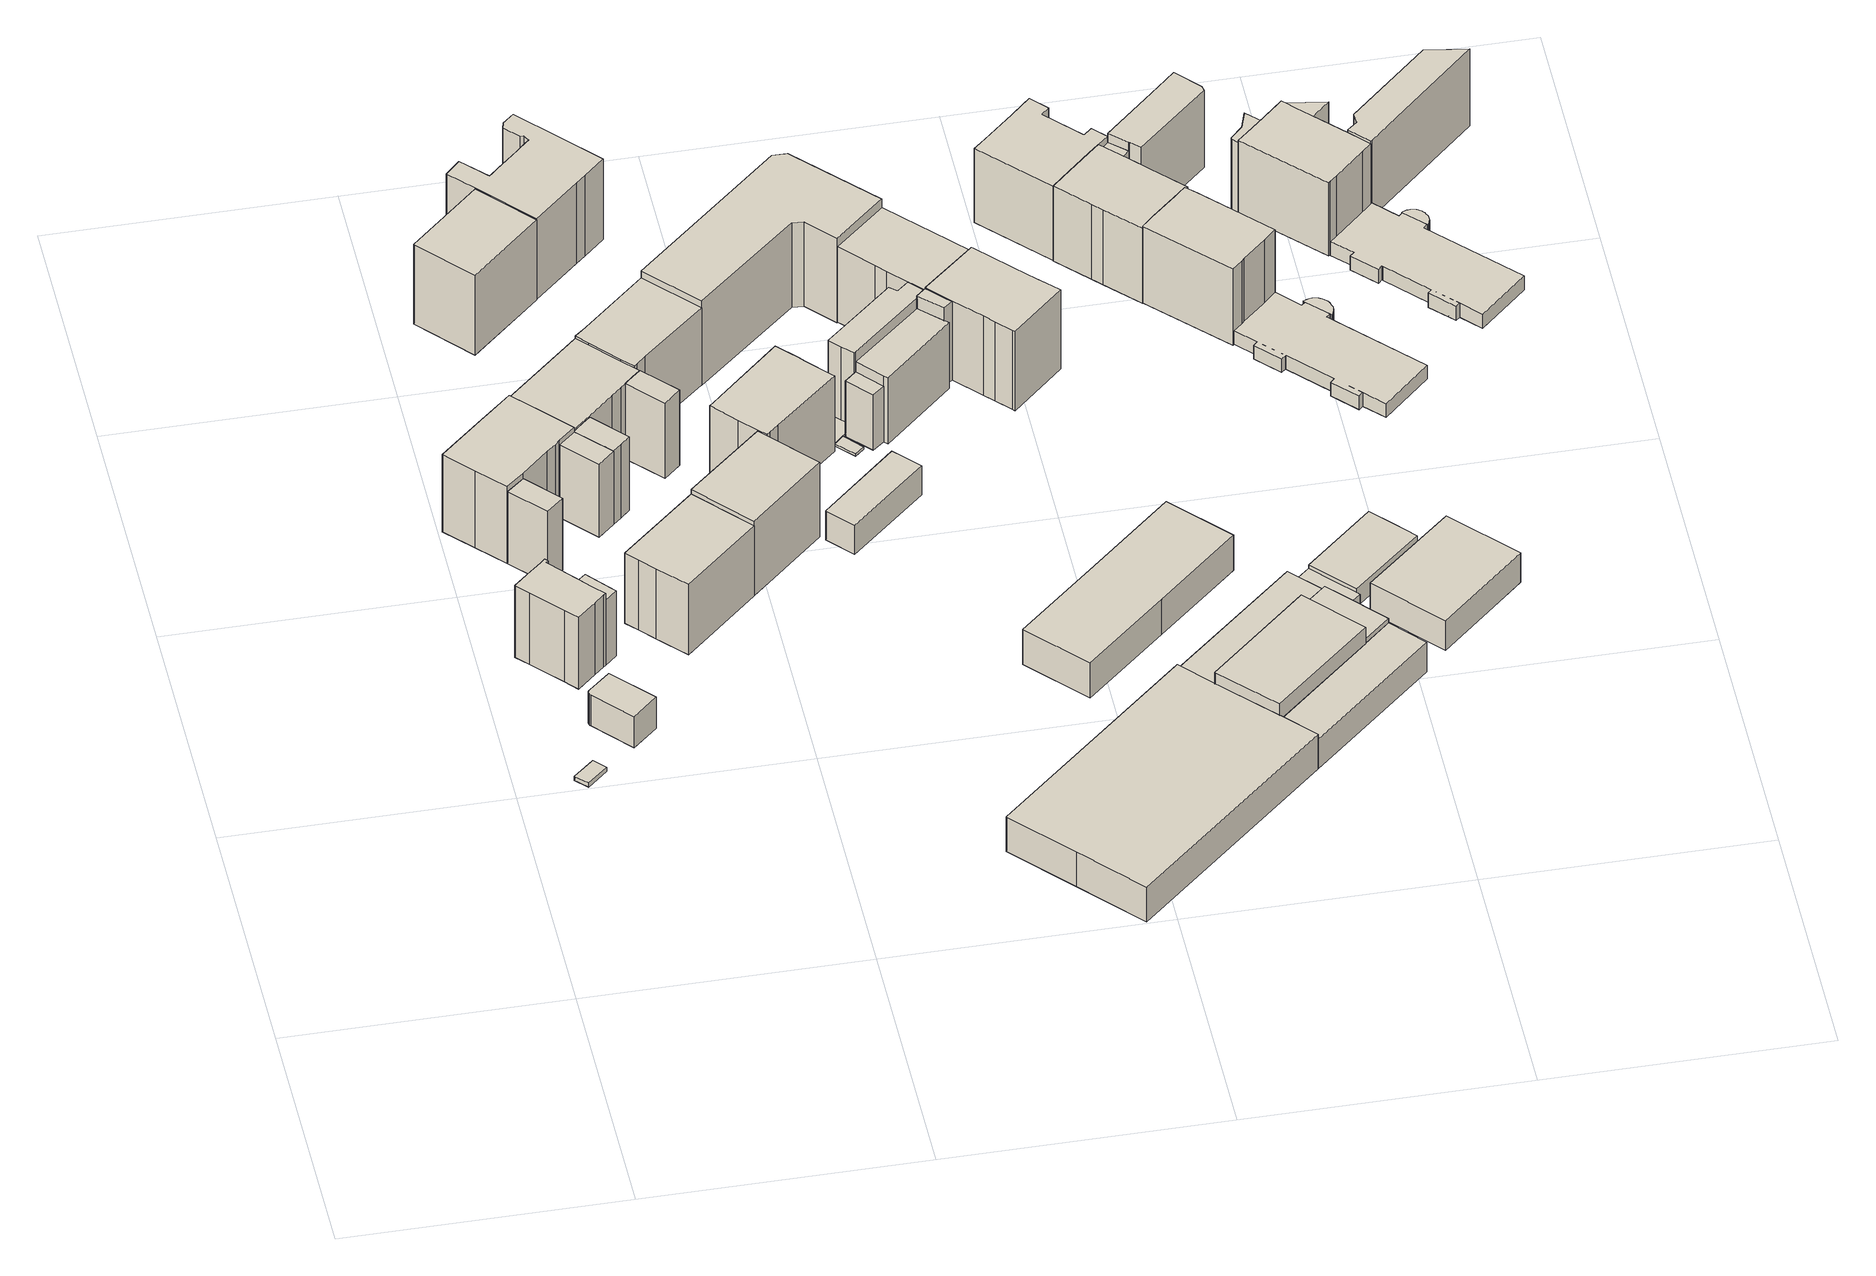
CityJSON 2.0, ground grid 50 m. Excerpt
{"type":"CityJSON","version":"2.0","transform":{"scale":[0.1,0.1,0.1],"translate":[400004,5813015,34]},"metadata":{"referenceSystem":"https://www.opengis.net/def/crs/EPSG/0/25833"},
"CityObjects":{
"building1":{"type":"Building","attributes":{"Gemeindeschluessel":"11000009","BezugspunktDach":"2200","function":"31001_2000","measuredHeight":1.41,"storeysAboveGround":1},"address":[{"country":"Germany","locality":"Berlin","thoroughfareNumber":"10 (3)","thoroughfareName":"Rathenaustraße"}],"geometry":[{"type":"Solid","lod":"1","boundaries":[[[[0,1,2,3]],[[4,5,6,7]],[[4,7,3,2]],[[5,4,2,1]],[[6,5,1,0]],[[7,6,0,3]]]]}]},
"building2":{"type":"Building","attributes":{"Gemeindeschluessel":"11000009","function":"31001_1010"},"address":[{"country":"Germany","locality":"Berlin","thoroughfareNumber":"12 (1)","thoroughfareName":"Rathenaustraße"}],"children":["building2-1","building2-2"]},
"building2-1":{"type":"BuildingPart","attributes":{"BezugspunktDach":"2200","measuredHeight":17.22,"storeysAboveGround":4},"parents":["building2"],"geometry":[{"type":"MultiSurface","lod":"1","boundaries":[[[8,9,10,11,12,13,14,15,16,17,18,19,20,21,22]],[[23,24,25,26,27,28,29,30,31,32,33,34,35,36,37]],[[23,37,22,21]],[[24,23,21,20]],[[25,24,20,19]],[[26,25,19,18]],[[27,26,18,17]],[[28,27,17,16]],[[29,28,16,15]],[[38,39,15,14]],[[40,38,14,13]],[[32,31,13,12]],[[33,32,12,11]],[[34,33,11,10]],[[35,34,10,9]],[[36,35,9,8]],[[37,36,8,22]],[[30,29,39,38]],[[31,30,38,40]]]}]},
"building2-2":{"type":"BuildingPart","attributes":{"BezugspunktDach":"2200","measuredHeight":14.18,"storeysAboveGround":4},"parents":["building2"],"geometry":[{"type":"Solid","lod":"1","boundaries":[[[[40,41,42,39]],[[43,44,31,29]],[[43,29,39,42]],[[44,43,42,41]],[[31,44,41,40]],[[29,31,40,39]]]]}]},
"building3":{"type":"Building","attributes":{"Gemeindeschluessel":"11000009","BezugspunktDach":"2200","function":"31001_2000","measuredHeight":6.76,"storeysAboveGround":2},"address":[{"country":"Germany","locality":"Berlin","thoroughfareNumber":"10 (2)","thoroughfareName":"Rathenaustraße"}],"geometry":[{"type":"Solid","lod":"1","boundaries":[[[[45,46,47,48,49,50,51,52,53,54]],[[55,56,57,58,59,60,61,62,63,64]],[[55,64,54,53]],[[56,55,53,52]],[[57,56,52,51]],[[58,57,51,50]],[[59,58,50,49]],[[60,59,49,48]],[[61,60,48,47]],[[62,61,47,46]],[[63,62,46,45]],[[64,63,45,54]]]]}]},
"building4":{"type":"Building","attributes":{"Gemeindeschluessel":"11000009","function":"31001_1010"},"address":[{"country":"Germany","locality":"Berlin","thoroughfareNumber":"14","thoroughfareName":"Rathenaustraße"}],"children":["building4-1","building4-2","building4-3"]},
"building4-1":{"type":"BuildingPart","attributes":{"BezugspunktDach":"2200","measuredHeight":18.5,"storeysAboveGround":4},"parents":["building4"],"geometry":[{"type":"MultiSurface","lod":"1","boundaries":[[[65,66,67,68,69,70,71,72,73,74,75,76]],[[77,78,79,80,81,82,83,84,85,86,87,88]],[[77,88,76,75]],[[78,77,75,74]],[[79,78,74,73]],[[80,79,73,72]],[[81,80,72,71]],[[82,81,71,70]],[[83,82,70,69]],[[84,83,69,68]],[[85,84,68,67]],[[89,90,67,66]],[[87,86,66,65]],[[88,87,65,76]],[[86,85,90,89]]]}]},
"building4-2":{"type":"BuildingPart","attributes":{"BezugspunktDach":"2200","measuredHeight":16.65,"storeysAboveGround":4},"parents":["building4"],"geometry":[{"type":"Solid","lod":"1","boundaries":[[[[91,92,93,94,95]],[[81,96,97,82,98]],[[81,98,95,94]],[[96,81,94,93]],[[97,96,93,92]],[[82,97,92,91]],[[98,82,91,95]]]]}]},
"building4-3":{"type":"BuildingPart","attributes":{"BezugspunktDach":"2200","measuredHeight":17.18,"storeysAboveGround":4},"parents":["building4"],"geometry":[{"type":"MultiSurface","lod":"1","boundaries":[[[99,100,90,89]],[[85,101,102,86]],[[101,85,90,100]],[[102,101,100,99]],[[86,102,99,89]],[[103,85,86,89,90]]]}]},
"building5":{"type":"Building","attributes":{"Gemeindeschluessel":"11000009","BezugspunktDach":"2200","function":"31001_1010","measuredHeight":16.92,"storeysAboveGround":4},"address":[{"country":"Germany","locality":"Berlin","thoroughfareNumber":"14 (1)","thoroughfareName":"Rathenaustraße"}],"geometry":[{"type":"Solid","lod":"1","boundaries":[[[[104,105,106,107,108,109,110,111]],[[112,113,114,115,116,117,118,119]],[[112,119,111,110]],[[113,112,110,109]],[[114,113,109,108]],[[115,114,108,107]],[[116,115,107,106]],[[117,116,106,105]],[[118,117,105,104]],[[119,118,104,111]]]]}]},
"building6":{"type":"Building","attributes":{"Gemeindeschluessel":"11000009","function":"31001_1010"},"address":[{"country":"Germany","locality":"Berlin","thoroughfareNumber":"16","thoroughfareName":"Rathenaustraße"}],"children":["building6-1","building6-2","building6-3"]},
"building6-1":{"type":"BuildingPart","attributes":{"BezugspunktDach":"2200","measuredHeight":17.67,"storeysAboveGround":4},"parents":["building6"],"geometry":[{"type":"MultiSurface","lod":"1","boundaries":[[[120,121,122,123,124,125,126,127,128,129,130,131,132]],[[133,134,135,136,137,138,139,140,141,142,143,144,79]],[[133,79,132,131]],[[134,133,131,130]],[[135,134,130,129]],[[136,135,129,128]],[[137,136,128,127]],[[139,138,126,125]],[[140,139,125,124]],[[141,140,124,123]],[[145,146,147,123,122]],[[143,142,122,121]],[[144,143,121,120]],[[79,144,120,132]],[[148,149,126,138]],[[137,127,149,148]],[[150,142,151,152,146,145]],[[153,152,141,147,146]]]}]},
"building6-2":{"type":"BuildingPart","attributes":{"BezugspunktDach":"2200","measuredHeight":16.78,"storeysAboveGround":4},"parents":["building6"],"geometry":[{"type":"MultiSurface","lod":"1","boundaries":[[[154,155,156,147,146,145]],[[152,141,157,158,96,142]],[[157,141,147,156]],[[158,157,156,155]],[[96,158,155,154]],[[142,96,154,145]],[[152,142,145,146]],[[146,147,141,152,159]]]}]},
"building6-3":{"type":"BuildingPart","attributes":{"BezugspunktDach":"2200","measuredHeight":17.51,"storeysAboveGround":4},"parents":["building6"],"geometry":[{"type":"MultiSurface","lod":"1","boundaries":[[[160,161,162,163,164]],[[148,137,165,166,138]],[[149,126,138,164,163]],[[127,149,148,163,162]],[[165,137,162,161]],[[166,165,161,160]],[[138,166,160,164]],[[148,138,126,149]],[[137,148,149,127]]]}]},
"building7":{"type":"Building","attributes":{"Gemeindeschluessel":"11000009","BezugspunktDach":"2200","function":"31001_1010","measuredHeight":19.42,"storeysAboveGround":4},"address":[{"country":"Germany","locality":"Berlin","thoroughfareNumber":"17","thoroughfareName":"Rathenaustraße"}],"geometry":[{"type":"Solid","lod":"1","boundaries":[[[[167,168,169,170,171]],[[172,173,174,175,176]],[[172,176,171,170]],[[173,172,170,169]],[[174,173,169,168]],[[175,174,168,167]],[[176,175,167,171]]]]}]},
"building8":{"type":"Building","attributes":{"Gemeindeschluessel":"11000009","BezugspunktDach":"2200","function":"31001_1010","measuredHeight":16.24,"storeysAboveGround":4},"address":[{"country":"Germany","locality":"Berlin","thoroughfareNumber":"16 (1)","thoroughfareName":"Rathenaustraße"}],"geometry":[{"type":"Solid","lod":"1","boundaries":[[[[177,178,179,180,181]],[[182,183,184,185,186]],[[182,186,181,180]],[[183,182,180,179]],[[184,183,179,178]],[[185,184,178,177]],[[186,185,177,181]]]]}]},
"building9":{"type":"Building","attributes":{"Gemeindeschluessel":"11000009","BezugspunktDach":"2200","function":"31001_1010","measuredHeight":18.15,"storeysAboveGround":4},"address":[{"country":"Germany","locality":"Berlin","thoroughfareNumber":"18","thoroughfareName":"Rathenaustraße"}],"geometry":[{"type":"Solid","lod":"1","boundaries":[[[[187,188,189,190,191,192,193,194,195,196,197,198]],[[199,200,201,202,203,204,205,206,136,207,208,133]],[[199,133,198,197]],[[200,199,197,196]],[[201,200,196,195]],[[202,201,195,194]],[[203,202,194,193]],[[204,203,193,192]],[[205,204,192,191]],[[206,205,191,190]],[[136,206,190,189]],[[207,136,189,188]],[[208,207,188,187]],[[133,208,187,198]]]]}]},
"building10":{"type":"Building","attributes":{"Gemeindeschluessel":"11000009","BezugspunktDach":"2200","function":"31001_1010","measuredHeight":17.63,"storeysAboveGround":4},"address":[{"country":"Germany","locality":"Berlin","thoroughfareNumber":"19","thoroughfareName":"Rathenaustraße"}],"geometry":[{"type":"Solid","lod":"1","boundaries":[[[[209,210,211,212,213,214,215,216,217,218,219,220,221,222,223,224,225]],[[226,227,228,229,230,231,232,233,234,235,236,237,238,239,240,241,242]],[[226,242,225,224]],[[227,226,224,223]],[[228,227,223,222]],[[229,228,222,221]],[[230,229,221,220]],[[231,230,220,219]],[[232,231,219,218]],[[233,232,218,217]],[[234,233,217,216]],[[235,234,216,215]],[[236,235,215,214]],[[237,236,214,213]],[[238,237,213,212]],[[239,238,212,211]],[[240,239,211,210]],[[241,240,210,209]],[[242,241,209,225]]]]}]},
"building11":{"type":"Building","attributes":{"Gemeindeschluessel":"11000009","BezugspunktDach":"2200","function":"31001_1010","measuredHeight":17.11,"storeysAboveGround":4},"address":[{"country":"Germany","locality":"Berlin","thoroughfareNumber":"18 (1)","thoroughfareName":"Rathenaustraße"}],"geometry":[{"type":"Solid","lod":"1","boundaries":[[[[243,244,245,246,247,248,249,250,251,252,253,254,255]],[[256,257,258,259,260,261,262,263,264,183,182,265,266]],[[256,266,255,254]],[[257,256,254,253]],[[258,257,253,252]],[[259,258,252,251]],[[260,259,251,250]],[[261,260,250,249]],[[262,261,249,248]],[[263,262,248,247]],[[264,263,247,246]],[[183,264,246,245]],[[182,183,245,244]],[[265,182,244,243]],[[266,265,243,255]]]]}]},
"building12":{"type":"Building","attributes":{"Gemeindeschluessel":"11000009","BezugspunktDach":"2200","function":"31001_2000","measuredHeight":0.32,"storeysAboveGround":2},"address":[{"country":"Germany","locality":"Berlin","thoroughfareNumber":"2 (2)","thoroughfareName":"Slabystraße"}],"geometry":[{"type":"Solid","lod":"1","boundaries":[[[[267,268,269,270]],[[271,272,273,274]],[[271,274,270,269]],[[272,271,269,268]],[[273,272,268,267]],[[274,273,267,270]]]]}]},
"building13":{"type":"Building","attributes":{"Gemeindeschluessel":"11000009","BezugspunktDach":"2200","function":"31001_2000","measuredHeight":6.46,"storeysAboveGround":2},"address":[{"country":"Germany","locality":"Berlin","thoroughfareNumber":"18 (2)","thoroughfareName":"Rathenaustraße"}],"geometry":[{"type":"Solid","lod":"1","boundaries":[[[[275,276,277,278]],[[279,280,281,282]],[[279,282,278,277]],[[280,279,277,276]],[[281,280,276,275]],[[282,281,275,278]]]]}]},
"building14":{"type":"Building","attributes":{"Gemeindeschluessel":"11000009","BezugspunktDach":"2200","function":"31001_2000","measuredHeight":0.63,"storeysAboveGround":1},"address":[{"country":"Germany","locality":"Berlin","thoroughfareNumber":"2 (1)","thoroughfareName":"Slabystraße"}],"geometry":[{"type":"Solid","lod":"1","boundaries":[[[[283,284,285,286,287,288,289,290]],[[291,292,293,294,295,296,297,298]],[[291,298,290,289]],[[292,291,289,288]],[[293,292,288,287]],[[294,293,287,286]],[[295,294,286,285]],[[296,295,285,284]],[[297,296,284,283]],[[298,297,283,290]]]]}]},
"building15":{"type":"Building","attributes":{"Gemeindeschluessel":"11000009","BezugspunktDach":"2200","function":"31001_2000","measuredHeight":0.513,"storeysAboveGround":1},"address":[{"country":"Germany","locality":"Berlin","thoroughfareNumber":"3 (2)","thoroughfareName":"Slabystraße"}],"geometry":[{"type":"Solid","lod":"1","boundaries":[[[[299,300,285,284]],[[301,302,303,304]],[[301,304,284,285]],[[302,301,285,300]],[[303,302,300,299]],[[304,303,299,284]]]]}]},
"building16":{"type":"Building","attributes":{"Gemeindeschluessel":"11000009","BezugspunktDach":"2200","function":"31001_1010","measuredHeight":18.5,"storeysAboveGround":4},"address":[{"country":"Germany","locality":"Berlin","thoroughfareNumber":"20","thoroughfareName":"Rathenaustraße"},{"country":"Germany","locality":"Berlin","thoroughfareNumber":"1","thoroughfareName":"Slabystraße"}],"geometry":[{"type":"Solid","lod":"1","boundaries":[[[[305,306,307,308,309,310,311,312]],[[313,314,315,316,317,318,319,320]],[[313,320,312,311]],[[314,313,311,310]],[[315,314,310,309]],[[316,315,309,308]],[[317,316,308,307]],[[318,317,307,306]],[[319,318,306,305]],[[320,319,305,312]]]]}]},
"building17":{"type":"Building","attributes":{"Gemeindeschluessel":"11000009","BezugspunktDach":"2200","function":"31001_2000","measuredHeight":13.03,"storeysAboveGround":1},"address":[{"country":"Germany","locality":"Berlin","thoroughfareNumber":"3 (1)","thoroughfareName":"Slabystraße"}],"geometry":[{"type":"Solid","lod":"1","boundaries":[[[[321,322,323,324]],[[325,326,327,328]],[[325,328,324,323]],[[326,325,323,322]],[[327,326,322,321]],[[328,327,321,324]]]]}]},
"building18":{"type":"Building","attributes":{"Gemeindeschluessel":"11000009","function":"31001_2000"},"address":[{"country":"Germany","locality":"Berlin","thoroughfareNumber":"69 (5)","thoroughfareName":"Wilhelminenhofstraße"}],"children":["building18-1","building18-2","building18-3","building18-4","building18-5"]},
"building18-1":{"type":"BuildingPart","attributes":{"BezugspunktDach":"2200","measuredHeight":10.57,"storeysAboveGround":3},"parents":["building18"],"geometry":[{"type":"MultiSurface","lod":"1","boundaries":[[[329,330,331,332]],[[333,334,335,336]],[[337,338,332,331]],[[339,340,341,333,331,330]],[[335,342,343,344,330,329]],[[345,346,347,346,348,329,332]],[[333,336,338,337]],[[334,333,341,340,339]],[[334,344,343,342,335]],[[349,336,347,346,345]],[[335,348,346,347]]]}]},
"building18-2":{"type":"BuildingPart","attributes":{"BezugspunktDach":"2200","measuredHeight":8.9,"storeysAboveGround":3},"parents":["building18"],"geometry":[{"type":"MultiSurface","lod":"1","boundaries":[[[350,351,352,348,346,345,353,354]],[[355,336,347,335,356,357,358,359]],[[355,359,354,353]],[[336,345,336,347]],[[335,347,346,347,335,348]],[[356,360,342,348,352]],[[357,356,352,351]],[[358,357,351,350]],[[359,358,350,354]],[[336,355,353,345]],[[347,336,345,346]],[[335,342,360,356]]]}]},
"building18-3":{"type":"BuildingPart","attributes":{"BezugspunktDach":"2200","measuredHeight":6.63,"storeysAboveGround":3},"parents":["building18"],"geometry":[{"type":"Solid","lod":"1","boundaries":[[[[338,337,361,362,363]],[[364,365,333,336,355]],[[364,355,363,362]],[[365,364,362,361]],[[333,337,333,336]],[[361,337,333,365]],[[338,336,333,337]],[[338,363,355,336]]]]}]},
"building18-4":{"type":"BuildingPart","attributes":{"BezugspunktDach":"2200","measuredHeight":6.55,"storeysAboveGround":3},"parents":["building18"],"geometry":[{"type":"MultiSurface","lod":"1","boundaries":[[[360,366,367,343,342]],[[334,368,369,356,335]],[[335,370,335,334]],[[369,368,367,366]],[[356,369,366,360]],[[334,335,370,342,343]],[[343,367,368,334]],[[356,360,342,335]]]}]},
"building18-5":{"type":"BuildingPart","attributes":{"BezugspunktDach":"2200","measuredHeight":7.44,"storeysAboveGround":3},"parents":["building18"],"geometry":[{"type":"MultiSurface","lod":"1","boundaries":[[[340,371,372,373,341]],[[365,374,368,334,333]],[[365,361,337,333,341,373]],[[374,365,373,372]],[[368,374,372,371]],[[334,343,367,368,371,340]],[[333,334,333,341]],[[333,337,361,365]],[[368,367,343,334]],[[375,340,341,333,334]]]}]},
"building19":{"type":"Building","attributes":{"Gemeindeschluessel":"11000009","function":"31001_1010"},"address":[{"country":"Germany","locality":"Berlin","thoroughfareNumber":"2","thoroughfareName":"Slabystraße"}],"children":["building19-1","building19-2"]},
"building19-1":{"type":"BuildingPart","attributes":{"BezugspunktDach":"2200","measuredHeight":17.86,"storeysAboveGround":4},"parents":["building19"],"geometry":[{"type":"MultiSurface","lod":"1","boundaries":[[[376,377,378,379,380,381,382,383,384,385,386,387,388]],[[389,390,391,392,393,394,395,396,397,398,399,400,401]],[[389,401,388,387]],[[390,389,387,386]],[[391,390,386,385]],[[392,391,385,384]],[[393,392,384,383]],[[394,393,383,382]],[[395,394,382,381]],[[396,395,381,380]],[[397,396,380,379]],[[402,403,404,405,406,397,379,378]],[[399,398,378,377]],[[400,399,377,376]],[[401,400,376,388]],[[398,406,405,402,378]],[[405,404,403,402]]]}]},
"building19-2":{"type":"BuildingPart","attributes":{"BezugspunktDach":"2200","measuredHeight":16.82,"storeysAboveGround":4},"parents":["building19"],"geometry":[{"type":"MultiSurface","lod":"1","boundaries":[[[407,408,409,410,403,402,378,411,412,413]],[[414,415,398,405,404,416,325,417,418,419]],[[414,419,413,412]],[[415,414,412,411]],[[398,415,411,378]],[[416,404,403,410]],[[325,416,410,409]],[[417,325,409,408]],[[418,417,408,407]],[[419,418,407,413]],[[405,398,420,378,402]],[[404,421,405,402,403]]]}]},
"building20":{"type":"Building","attributes":{"Gemeindeschluessel":"11000009","BezugspunktDach":"2200","function":"31001_2120","measuredHeight":10.33,"storeysAboveGround":1},"address":[{"country":"Germany","locality":"Berlin","thoroughfareNumber":"4","thoroughfareName":"Slabystraße"}],"geometry":[{"type":"Solid","lod":"1","boundaries":[[[[422,423,424,425,426,427]],[[428,429,430,431,432,433]],[[428,433,427,426]],[[429,428,426,425]],[[430,429,425,424]],[[431,430,424,423]],[[432,431,423,422]],[[433,432,422,427]]]]}]},
"building21":{"type":"Building","attributes":{"Gemeindeschluessel":"11000009","function":"31001_1010"},"address":[{"country":"Germany","locality":"Berlin","thoroughfareNumber":"3","thoroughfareName":"Slabystraße"}],"children":["building21-1","building21-2","building21-3"]},
"building21-1":{"type":"BuildingPart","attributes":{"BezugspunktDach":"2200","measuredHeight":17.64,"storeysAboveGround":4},"parents":["building21"],"geometry":[{"type":"MultiSurface","lod":"1","boundaries":[[[434,435,436,437,438,439,440,441,442,443,444,445,446]],[[447,448,449,450,451,452,453,454,455,456,457,458,459]],[[447,459,446,445]],[[448,447,445,444]],[[449,448,444,443]],[[450,449,443,442]],[[451,450,442,441]],[[452,451,441,440]],[[453,452,440,439]],[[454,453,439,438]],[[455,454,438,437]],[[456,455,437,436]],[[457,456,436,435]],[[460,461,435,434]],[[459,462,460,458,434,446]],[[458,457,461,460]],[[458,460,462,459,463]]]}]},
"building21-2":{"type":"BuildingPart","attributes":{"BezugspunktDach":"2200","measuredHeight":17.23,"storeysAboveGround":4},"parents":["building21"],"geometry":[{"type":"MultiSurface","lod":"1","boundaries":[[[464,461,462,465]],[[459,457,466,467]],[[459,467,465,462]],[[466,457,461,464]],[[468,469,470,466,464,465]],[[457,458,460,461]],[[462,460,471,458,459]],[[467,472,469,468]],[[472,466,470,469]]]}]},
"building21-3":{"type":"BuildingPart","attributes":{"BezugspunktDach":"2200","measuredHeight":16.34,"storeysAboveGround":4},"parents":["building21"],"geometry":[{"type":"MultiSurface","lod":"1","boundaries":[[[473,474,475,470,469,468,476]],[[467,472,466,477,478,479,480]],[[467,480,476,468]],[[477,466,470,475]],[[478,477,475,474]],[[479,478,474,473]],[[480,479,473,476]],[[472,467,468,469]],[[472,469,470,466,481]]]}]},
"building22":{"type":"Building","attributes":{"Gemeindeschluessel":"11000009","BezugspunktDach":"2200","function":"31001_2000","measuredHeight":6.13,"storeysAboveGround":1},"address":[{"country":"Germany","locality":"Berlin","thoroughfareNumber":"5 (1)","thoroughfareName":"Slabystraße"}],"geometry":[{"type":"Solid","lod":"1","boundaries":[[[[482,483,484,485,486,487,488]],[[489,490,491,492,374,493,364]],[[489,364,488,487]],[[490,489,487,486]],[[491,490,486,485]],[[492,491,485,484]],[[374,492,484,483]],[[493,374,483,482]],[[364,493,482,488]]]]}]},
"building23":{"type":"Building","attributes":{"Gemeindeschluessel":"11000009","BezugspunktDach":"2200","function":"31001_1010","measuredHeight":18.8,"storeysAboveGround":4},"address":[{"country":"Germany","locality":"Berlin","thoroughfareNumber":"24","thoroughfareName":"Slabystraße"}],"geometry":[{"type":"Solid","lod":"1","boundaries":[[[[494,495,496,497,498,499,500,501,502,503,504,505,506]],[[507,508,509,510,511,512,513,514,515,516,517,518,519]],[[507,519,506,505]],[[508,507,505,504]],[[509,508,504,503]],[[510,509,503,502]],[[511,510,502,501]],[[512,511,501,500]],[[513,512,500,499]],[[514,513,499,498]],[[515,514,498,497]],[[516,515,497,496]],[[517,516,496,495]],[[518,517,495,494]],[[519,518,494,506]]]]}]},
"building24":{"type":"Building","attributes":{"Gemeindeschluessel":"11000009","BezugspunktDach":"2200","function":"31001_2000","measuredHeight":4.51,"storeysAboveGround":1},"address":[{"country":"Germany","locality":"Berlin","thoroughfareNumber":"5","thoroughfareName":"Slabystraße"}],"geometry":[{"type":"Solid","lod":"1","boundaries":[[[[520,521,522,523,524]],[[525,526,527,491,489]],[[525,489,524,523]],[[526,525,523,522]],[[527,526,522,521]],[[491,527,521,520]],[[489,491,520,524]]]]}]},
"building25":{"type":"Building","attributes":{"Gemeindeschluessel":"11000009","function":"31001_1010"},"address":[{"country":"Germany","locality":"Berlin","thoroughfareNumber":"23","thoroughfareName":"Slabystraße"}],"children":["building25-1","building25-2","building25-3"]},
"building25-1":{"type":"BuildingPart","attributes":{"BezugspunktDach":"2200","measuredHeight":17.82,"storeysAboveGround":4},"parents":["building25"],"geometry":[{"type":"Solid","lod":"1","boundaries":[[[[528,529,530,531,532,533,534,535,536,537,538,539,540,541]],[[542,543,544,545,546,547,548,549,550,551,552,553,554,555]],[[542,555,541,540]],[[543,542,540,539]],[[544,543,539,538]],[[545,556,557,544,538,537]],[[546,545,537,536]],[[547,546,536,535]],[[548,547,535,534]],[[549,548,534,533]],[[550,549,533,532]],[[551,550,532,531]],[[552,551,531,530]],[[553,552,530,529]],[[554,553,529,528]],[[555,554,528,541]],[[544,557,556,545]]]]}]},
"building25-2":{"type":"BuildingPart","attributes":{"BezugspunktDach":"2200","measuredHeight":15.02,"storeysAboveGround":4},"parents":["building25"],"geometry":[{"type":"MultiSurface","lod":"1","boundaries":[[[556,558,559,557]],[[560,561,545,544]],[[560,544,557,559]],[[545,561,558,556]],[[561,560,562,559,558]],[[544,545,556,557]]]}]},
"building25-3":{"type":"BuildingPart","attributes":{"BezugspunktDach":"2200","measuredHeight":16.93,"storeysAboveGround":4},"parents":["building25"],"geometry":[{"type":"MultiSurface","lod":"1","boundaries":[[[563,564,565,566,567,568,569,570]],[[571,572,573,574,575,576,561,560]],[[571,560,570,569]],[[572,571,569,568]],[[573,572,568,567]],[[574,573,567,566]],[[575,574,566,565]],[[576,575,565,564]],[[561,576,564,563]],[[577,559,558,561,563,570]],[[560,561,558,559,577]]]}]},
"building26":{"type":"Building","attributes":{"Gemeindeschluessel":"11000009","BezugspunktDach":"2200","function":"31001_1010","measuredHeight":17.83,"storeysAboveGround":4},"address":[{"country":"Germany","locality":"Berlin","thoroughfareNumber":"22","thoroughfareName":"Slabystraße"}],"geometry":[{"type":"Solid","lod":"1","boundaries":[[[[578,579,580,581,582,583,584,585,586,587,588,589]],[[590,591,592,593,594,595,596,597,598,599,600,601]],[[590,601,589,588]],[[591,590,588,587]],[[592,591,587,586]],[[593,592,586,585]],[[594,593,585,584]],[[595,594,584,583]],[[596,595,583,582]],[[597,596,582,581]],[[598,597,581,580]],[[599,598,580,579]],[[600,599,579,578]],[[601,600,578,589]]]]}]},
"building27":{"type":"Building","attributes":{"Gemeindeschluessel":"11000009","BezugspunktDach":"2200","function":"31001_2000","measuredHeight":7.24,"storeysAboveGround":1},"address":[{"country":"Germany","locality":"Berlin","thoroughfareNumber":"69 (8)","thoroughfareName":"Wilhelminenhofstraße"}],"geometry":[{"type":"Solid","lod":"1","boundaries":[[[[602,603,604,605]],[[606,607,608,609]],[[606,609,605,604]],[[607,606,604,603]],[[608,607,603,602]],[[609,608,602,605]]]]}]},
"building28":{"type":"Building","attributes":{"Gemeindeschluessel":"11000009","function":"31001_1010"},"address":[{"country":"Germany","locality":"Berlin","thoroughfareNumber":"18","thoroughfareName":"Slabystraße"}],"children":["building28-1","building28-2","building28-3"]},
"building28-1":{"type":"BuildingPart","attributes":{"BezugspunktDach":"2200","measuredHeight":3.04,"storeysAboveGround":6},"parents":["building28"],"geometry":[{"type":"Solid","lod":"1","boundaries":[[[[610,611,612,613,614,615,616,617,618,619,620,621,622,623,624,625,626,627]],[[628,629,630,631,632,633,634,635,636,637,638,639,640,641,642,643,644,645]],[[628,645,627,626]],[[629,628,626,625]],[[630,629,625,624]],[[631,630,624,623]],[[632,631,623,622]],[[633,632,622,621]],[[634,633,621,620]],[[635,634,620,619]],[[636,635,619,618]],[[637,636,618,617]],[[638,637,617,616]],[[639,638,616,615]],[[640,639,615,614]],[[641,640,614,613]],[[642,641,613,612]],[[643,642,612,611]],[[644,643,611,610]],[[645,644,610,627]]]]}]},
"building28-2":{"type":"BuildingPart","attributes":{"BezugspunktDach":"2200","measuredHeight":2.96,"storeysAboveGround":6},"parents":["building28"],"geometry":[{"type":"Solid","lod":"1","boundaries":[[[[612,613,610,611]],[[644,641,642,643]],[[644,643,611,610]],[[641,644,610,613]],[[642,641,613,612]],[[643,642,612,611]]]]}]},
"building28-3":{"type":"BuildingPart","attributes":{"BezugspunktDach":"2200","measuredHeight":3,"storeysAboveGround":6},"parents":["building28"],"geometry":[{"type":"Solid","lod":"1","boundaries":[[[[618,619,616,617]],[[638,635,636,637]],[[638,637,617,616]],[[635,638,616,619]],[[636,635,619,618]],[[637,636,618,617]]]]}]},
"building29":{"type":"Building","attributes":{"Gemeindeschluessel":"11000009","BezugspunktDach":"2200","function":"51009_1610","measuredHeight":2.96,"storeysAboveGround":0},"address":[{"country":"Germany","locality":"Berlin"}],"geometry":[{"type":"Solid","lod":"1","boundaries":[[[[624,623,646,647,648,649,650,651,652,653,654,655,656,657,658,659,660,661,662,663,664,665,666,667,668,669,670]],[[671,672,673,674,675,676,677,678,679,680,681,682,683,684,685,686,687,688,689,690,691,692,693,694,631,630,695]],[[671,695,670,669]],[[672,671,669,668]],[[673,672,668,667]],[[674,673,667,666]],[[675,674,666,665]],[[676,675,665,664]],[[677,676,664,663]],[[678,677,663,662]],[[679,678,662,661]],[[680,679,661,660]],[[681,680,660,659]],[[682,681,659,658]],[[683,682,658,657]],[[684,683,657,656]],[[685,684,656,655]],[[686,685,655,654]],[[687,686,654,653]],[[688,687,653,652]],[[689,688,652,651]],[[690,689,651,650]],[[691,690,650,649]],[[692,691,649,648]],[[693,692,648,647]],[[694,693,647,646]],[[631,694,646,623]],[[630,631,623,624]],[[695,630,624,670]]]]}]},
"building30":{"type":"Building","attributes":{"Gemeindeschluessel":"11000009","BezugspunktDach":"2200","function":"31001_2000","measuredHeight":15.44,"storeysAboveGround":1},"address":[{"country":"Germany","locality":"Berlin","thoroughfareNumber":"23 (3)","thoroughfareName":"Slabystraße"}],"geometry":[{"type":"Solid","lod":"1","boundaries":[[[[696,697,698,699,700,701]],[[702,703,704,705,706,707]],[[702,707,701,700]],[[703,702,700,699]],[[704,703,699,698]],[[705,704,698,697]],[[706,705,697,696]],[[707,706,696,701]]]]}]},
"building31":{"type":"Building","attributes":{"Gemeindeschluessel":"11000009","BezugspunktDach":"2200","function":"31001_1010","measuredHeight":17.64,"storeysAboveGround":4},"address":[{"country":"Germany","locality":"Berlin","thoroughfareNumber":"22 (1)","thoroughfareName":"Slabystraße"}],"geometry":[{"type":"Solid","lod":"1","boundaries":[[[[708,709,710,711,712,713,714,715,716,717,718,719,720,721]],[[722,723,724,725,726,727,728,729,730,731,732,733,734,735]],[[722,735,721,720]],[[723,722,720,719]],[[724,723,719,718]],[[725,724,718,717]],[[726,725,717,716]],[[727,726,716,715]],[[728,727,715,714]],[[729,728,714,713]],[[730,729,713,712]],[[731,730,712,711]],[[732,731,711,710]],[[733,732,710,709]],[[734,733,709,708]],[[735,734,708,721]]]]}]},
"building32":{"type":"Building","attributes":{"Gemeindeschluessel":"11000009","BezugspunktDach":"2200","function":"31001_2000","measuredHeight":6.28,"storeysAboveGround":2},"address":[{"country":"Germany","locality":"Berlin","thoroughfareNumber":"23 (2)","thoroughfareName":"Slabystraße"}],"geometry":[{"type":"Solid","lod":"1","boundaries":[[[[736,737,738,739,740,741,742,743]],[[744,745,746,747,748,749,750,751]],[[744,751,743,742]],[[745,744,742,741]],[[746,745,741,740]],[[747,746,740,739]],[[748,747,739,738]],[[749,748,738,737]],[[750,749,737,736]],[[751,750,736,743]]]]}]},
"building33":{"type":"Building","attributes":{"Gemeindeschluessel":"11000009","function":"31001_1010"},"address":[{"country":"Germany","locality":"Berlin","thoroughfareNumber":"19","thoroughfareName":"Slabystraße"}],"children":["building33-1","building33-2","building33-3"]},
"building33-1":{"type":"BuildingPart","attributes":{"BezugspunktDach":"2200","measuredHeight":3.12,"storeysAboveGround":6},"parents":["building33"],"geometry":[{"type":"Solid","lod":"1","boundaries":[[[[752,753,754,755,756,757,758,759,760,761,762,763,764,765,766,767,768,769,770]],[[771,772,773,774,775,776,777,778,779,780,781,782,783,784,785,786,787,788,789]],[[771,789,770,769]],[[772,771,769,768]],[[773,772,768,767]],[[774,773,767,766]],[[775,774,766,765]],[[776,775,765,764]],[[777,776,764,763]],[[778,777,763,762]],[[779,778,762,761]],[[780,779,761,760]],[[781,780,760,759]],[[782,781,759,758]],[[783,782,758,757]],[[784,783,757,756]],[[785,784,756,755]],[[786,785,755,754]],[[787,786,754,753]],[[788,787,753,752]],[[789,788,752,770]]]]}]},
"building33-2":{"type":"BuildingPart","attributes":{"BezugspunktDach":"2200","measuredHeight":2.88,"storeysAboveGround":6},"parents":["building33"],"geometry":[{"type":"Solid","lod":"1","boundaries":[[[[760,761,758,759]],[[790,791,792,793]],[[790,793,759,758]],[[791,790,758,761]],[[792,791,761,760]],[[793,792,760,759]]]]}]},
"building33-3":{"type":"BuildingPart","attributes":{"BezugspunktDach":"2200","measuredHeight":3.12,"storeysAboveGround":6},"parents":["building33"],"geometry":[{"type":"Solid","lod":"1","boundaries":[[[[754,755,752,753]],[[788,785,786,787]],[[788,787,753,752]],[[785,788,752,755]],[[786,785,755,754]],[[787,786,754,753]]]]}]},
"building34":{"type":"Building","attributes":{"Gemeindeschluessel":"11000009","BezugspunktDach":"2200","function":"51009_1610","measuredHeight":3.02,"storeysAboveGround":0},"address":[{"country":"Germany","locality":"Berlin"}],"geometry":[{"type":"Solid","lod":"1","boundaries":[[[[766,765,794,795,796,797,798,799,800,801,802,803,804,805,806,807,808,809,810,811,812,813,814,815,816,817]],[[818,819,820,821,822,823,824,825,826,827,828,829,830,831,832,833,834,835,836,837,838,839,840,841,842,843]],[[818,843,817,816]],[[819,818,816,815]],[[820,819,815,814]],[[821,820,814,813]],[[822,821,813,812]],[[823,822,812,811]],[[824,823,811,810]],[[825,824,810,809]],[[826,825,809,808]],[[827,826,808,807]],[[828,827,807,806]],[[829,828,806,805]],[[830,829,805,804]],[[831,830,804,803]],[[832,831,803,802]],[[833,832,802,801]],[[834,833,801,800]],[[835,834,800,799]],[[836,835,799,798]],[[837,836,798,797]],[[838,837,797,796]],[[839,838,796,795]],[[840,839,795,794]],[[841,840,794,765]],[[842,841,765,766]],[[843,842,766,817]]]]}]},
"building35":{"type":"Building","attributes":{"Gemeindeschluessel":"11000009","BezugspunktDach":"2200","function":"31001_2000","measuredHeight":16.81,"storeysAboveGround":4},"address":[{"country":"Germany","locality":"Berlin","thoroughfareNumber":"22 (2)","thoroughfareName":"Slabystraße"}],"geometry":[{"type":"Solid","lod":"1","boundaries":[[[[844,845,846,847,848,849,850]],[[851,852,853,854,772,771,855]],[[851,855,850,849]],[[852,851,849,848]],[[853,852,848,847]],[[854,853,847,846]],[[772,854,846,845]],[[771,772,845,844]],[[855,771,844,850]]]]}]}
},
"vertices":[
[120,500,22],[156,532,22],[137,553,22],[100,521,22],[137,553,13],[156,532,13],[120,500,13],[100,521,13],
[83,812,171],[131,759,171],[150,737,171],[183,767,171],[201,783,171],[205,786,171],[185,808,171],[161,836,171],[139,862,171],[124,879,171],[128,883,171],[123,888,171],[115,880,171],[95,863,171],[63,834,171],[95,863,14],[115,880,14],[123,888,14],[128,883,14],[124,879,14],[139,862,14],[161,836,14],[185,808,14],[205,786,14],[201,783,14],[183,767,14],[150,737,14],[131,759,14],[83,812,14],[63,834,14],[185,808,156],[161,836,156],[205,786,156],
[226,805,156],[184,855,156],[184,855,14],[226,805,14],
[150,650,81],[151,648,81],[153,646,81],[211,580,81],[256,620,81],[191,692,81],[153,659,81],[151,657,81],[150,655,81],[150,652,81],[150,655,13],[151,657,13],[153,659,13],[191,692,13],[256,620,13],[211,580,13],[153,646,13],[151,648,13],[150,650,13],[150,652,13],
[52,1111,181],[96,1063,181],[127,1089,181],[176,1134,181],[193,1149,181],[201,1157,181],[231,1183,181],[187,1232,181],[142,1281,181],[103,1246,181],[87,1232,181],[7,1160,181],[87,1232,12],[103,1246,12],[142,1281,12],[187,1232,12],[231,1183,12],[201,1157,12],[193,1149,12],[176,1134,12],[127,1089,12],[96,1063,12],[52,1111,12],[7,1160,12],[96,1063,170],[127,1089,170],
[201,1157,172],[255,1097,172],[285,1123,172],[231,1183,172],[197,1190,172],[285,1123,12],[255,1097,12],[197,1190,12],
[151,1002,170],[181,1029,170],[181,1029,12],[151,1002,12],[127,1089,96],
[275,864,164],[299,837,164],[343,789,164],[476,909,164],[433,957,164],[409,984,164],[390,1005,164],[256,885,164],[390,1005,10],[409,984,10],[433,957,10],[476,909,10],[343,789,10],[299,837,10],[275,864,10],[256,885,10],
[158,1264,176],[214,1201,176],[230,1183,176],[262,1212,176],[308,1254,176],[326,1270,176],[334,1277,176],[364,1304,176],[357,1312,176],[348,1322,176],[292,1384,176],[276,1402,176],[142,1281,176],[276,1402,12],[292,1384,12],[348,1322,12],[357,1312,12],[364,1304,12],[334,1277,12],[326,1270,12],[308,1254,12],[262,1212,12],[230,1183,12],[214,1201,12],[158,1264,12],[230,1183,173],[246,1198,173],[262,1212,173],[349,1291,12],[349,1291,176],[230,1183,93],[239,1191,12],[246,1198,12],[246,1198,34],
[285,1123,173],[300,1137,173],[316,1152,173],[316,1152,12],[300,1137,12],[246,1198,78],
[389,1217,177],[418,1244,177],[364,1304,177],[349,1291,177],[334,1277,177],[418,1244,12],[389,1217,12],
[143,1573,187],[268,1686,187],[226,1733,187],[184,1780,187],[60,1667,187],[184,1780,12],[226,1733,12],[268,1686,12],[143,1573,12],[60,1667,12],
[476,909,174],[609,1029,174],[537,1110,174],[524,1124,174],[390,1005,174],[524,1124,11],[537,1110,11],[609,1029,11],[476,909,11],[390,1005,11],
[294,1382,181],[338,1332,181],[357,1312,181],[362,1316,181],[378,1331,181],[492,1430,181],[473,1451,181],[428,1500,181],[409,1521,181],[297,1420,181],[282,1407,181],[276,1402,181],[282,1407,12],[297,1420,12],[409,1521,12],[428,1500,12],[473,1451,12],[492,1430,12],[378,1331,12],[362,1316,12],[338,1332,12],[294,1382,12],
[184,1780,189],[268,1686,189],[349,1760,189],[366,1775,189],[403,1809,189],[280,1945,189],[260,1927,189],[257,1915,189],[281,1889,189],[287,1889,189],[293,1878,189],[283,1869,189],[267,1854,189],[232,1822,189],[213,1804,189],[171,1849,189],[145,1823,189],[171,1849,13],[213,1804,13],[232,1822,13],[267,1854,13],[283,1869,13],[293,1878,13],[287,1889,13],[281,1889,13],[257,1915,13],[260,1927,13],[280,1945,13],[403,1809,13],[366,1775,13],[349,1760,13],[268,1686,13],[184,1780,13],[145,1823,13],
[498,1153,177],[524,1124,177],[537,1110,177],[543,1115,177],[559,1129,177],[673,1229,177],[668,1234,177],[632,1274,177],[624,1284,177],[592,1319,177],[480,1216,177],[465,1202,177],[459,1197,177],[465,1202,11],[480,1216,11],[592,1319,11],[624,1284,11],[632,1274,11],[668,1234,11],[673,1229,11],[559,1129,11],[543,1115,11],[498,1153,11],[459,1197,11],
[582,1330,17],[638,1379,17],[605,1418,17],[548,1367,17],[605,1418,13],[638,1379,13],[582,1330,13],[548,1367,13],
[656,976,75],[792,1097,75],[751,1142,75],[617,1020,75],[751,1142,11],[792,1097,11],[656,976,11],[617,1020,11],
[668,1234,18],[675,1240,18],[692,1256,18],[697,1260,18],[715,1276,18],[679,1315,18],[669,1325,18],[624,1284,18],[669,1325,12],[679,1315,12],[715,1276,12],[697,1260,12],[692,1256,12],[675,1240,12],[668,1234,12],[624,1284,12],
[704,1209,18],[720,1223,18],[692,1256,13],[720,1223,13],[704,1209,13],[675,1240,13],
[492,1430,196],[673,1588,196],[693,1587,196],[738,1537,196],[828,1617,196],[699,1756,196],[673,1757,196],[409,1521,196],[673,1757,11],[699,1756,11],[828,1617,11],[738,1537,11],[693,1587,11],[673,1588,11],[492,1430,11],[409,1521,11],
[735,1218,134],[756,1235,134],[718,1279,134],[697,1260,134],[718,1279,13],[756,1235,13],[735,1218,13],[697,1260,13],
[1244,373,111],[1418,530,111],[1330,628,111],[1155,470,111],[1330,628,11],[1418,530,11],[1244,373,11],[1155,470,11],[1330,628,77],[1155,470,77],[1418,530,73],[1418,530,85],[1330,628,85],[1244,373,76],[1418,530,76],[1418,530,19],[1155,470,87],[1200,421,87],[1200,421,11],[1244,373,87],[1155,470,38],
[854,109,87],[949,2,87],[1296,315,87],[1104,527,87],[758,216,87],[1104,527,11],[1296,315,11],[949,2,11],[854,109,11],[758,216,11],[1296,315,76],
[1377,670,77],[1326,726,77],[1104,527,77],[1326,726,11],[1377,670,11],
[1516,513,76],[1464,572,76],[1464,572,11],[1516,513,11],[1244,373,18],
[1464,572,85],[1397,648,85],[1377,670,85],[1397,648,11],[1418,530,43],
[790,1480,178],[806,1462,178],[835,1430,178],[859,1403,178],[876,1418,178],[934,1470,178],[951,1484,178],[896,1544,178],[880,1561,178],[828,1617,178],[812,1603,178],[754,1551,178],[738,1537,178],[754,1551,13],[812,1603,13],[828,1617,13],[880,1561,13],[896,1544,13],[951,1484,13],[934,1470,13],[876,1418,13],[859,1403,13],[835,1430,13],[806,1462,13],[790,1480,13],[738,1537,13],[841,1423,178],[858,1405,178],[858,1405,13],[841,1423,13],[841,1424,13],
[697,1295,178],[715,1276,178],[718,1279,178],[841,1387,178],[814,1412,178],[801,1423,178],[679,1315,178],[801,1423,13],[814,1412,13],[841,1387,13],[715,1276,13],[697,1295,13],[679,1315,13],[835,1430,85],[843,1421,13],
[965,557,88],[1110,687,88],[1255,818,88],[1163,920,88],[1018,789,88],[873,659,88],[1018,789,11],[1163,920,11],[1255,818,11],[1110,687,11],[965,557,11],[873,659,11],
[862,1398,186],[895,1362,186],[938,1315,186],[954,1298,186],[978,1272,186],[981,1268,186],[1074,1354,186],[1071,1357,186],[1045,1383,186],[1029,1400,186],[953,1482,186],[951,1484,186],[858,1402,186],[951,1484,12],[953,1482,12],[1029,1400,12],[1045,1383,12],[1071,1357,12],[1074,1354,12],[981,1268,12],[978,1272,12],[954,1298,12],[938,1315,12],[895,1362,12],[862,1398,12],[858,1402,12],[862,1398,184],[895,1362,184],[858,1402,184],[859,1401,12],
[879,1349,184],[841,1387,184],[879,1349,12],[841,1387,12],[841,1387,157],[863,1365,157],[879,1349,157],[862,1398,143],[863,1365,12],
[756,1235,157],[762,1229,157],[886,1343,157],[718,1279,157],[886,1343,12],[762,1229,12],[756,1235,12],[718,1279,12],[878,1350,12],
[1361,687,43],[1397,648,43],[1439,685,43],[1435,691,43],[1404,725,43],[1369,764,43],[1326,726,43],[1369,764,11],[1404,725,11],[1435,691,11],[1439,685,11],[1361,687,11],
[1113,1617,174],[1134,1637,174],[1189,1688,174],[1224,1720,174],[1202,1744,174],[1187,1731,174],[1129,1794,174],[1143,1807,174],[1117,1836,174],[1104,1824,174],[1082,1803,174],[1026,1752,174],[1005,1733,174],[1026,1752,12],[1082,1803,12],[1104,1824,12],[1117,1836,12],[1143,1807,12],[1129,1794,12],[1187,1731,12],[1202,1744,12],[1224,1720,12],[1189,1688,12],[1134,1637,12],[1113,1617,12],[1005,1733,12],
[1435,691,50],[1557,800,50],[1524,837,50],[1491,874,50],[1369,764,50],[1491,874,11],[1524,837,11],[1557,800,11],
[1166,1561,175],[1182,1544,175],[1236,1487,175],[1254,1503,175],[1310,1555,175],[1322,1567,175],[1328,1572,175],[1276,1628,175],[1258,1647,175],[1235,1672,175],[1205,1703,175],[1187,1686,175],[1131,1634,175],[1113,1617,175],[1131,1634,11],[1187,1686,11],[1205,1703,11],[1235,1672,11],[1258,1647,11],[1276,1628,11],[1328,1572,11],[1322,1567,11],[1310,1555,11],[1254,1503,11],[1236,1487,11],[1182,1544,11],[1166,1561,11],[1113,1617,11],[1235,1672,161],[1205,1703,161],
[1254,1692,161],[1224,1720,161],[1224,1720,11],[1254,1692,11],[1224,1720,91],
[1254,1692,180],[1255,1692,180],[1271,1676,180],[1399,1793,180],[1397,1803,180],[1359,1846,180],[1326,1815,180],[1224,1720,180],[1326,1815,11],[1359,1846,11],[1397,1803,11],[1399,1793,11],[1271,1676,11],[1255,1692,11],[1224,1720,41],
[1361,1356,180],[1379,1372,180],[1383,1377,180],[1425,1415,180],[1446,1436,180],[1447,1436,180],[1343,1546,180],[1340,1549,180],[1322,1567,180],[1300,1546,180],[1258,1508,180],[1236,1487,180],[1258,1508,12],[1300,1546,12],[1322,1567,12],[1340,1549,12],[1343,1546,12],[1447,1436,12],[1446,1436,12],[1425,1415,12],[1383,1377,12],[1379,1372,12],[1361,1356,12],[1236,1487,12],
[1556,556,78],[1708,696,78],[1607,808,78],[1453,671,78],[1607,808,13],[1708,696,13],[1556,556,13],[1453,671,13],
[1394,1322,44],[1387,1315,44],[1425,1274,44],[1433,1281,44],[1434,1280,44],[1499,1210,44],[1500,1209,44],[1493,1202,44],[1532,1160,44],[1539,1167,44],[1571,1133,44],[1655,1212,44],[1517,1360,44],[1524,1366,44],[1490,1402,44],[1483,1396,44],[1446,1436,44],[1362,1357,44],[1446,1436,14],[1483,1396,14],[1490,1402,14],[1524,1366,14],[1517,1360,14],[1655,1212,14],[1571,1133,14],[1539,1167,14],[1532,1160,14],[1493,1202,14],[1500,1209,14],[1499,1210,14],[1434,1280,14],[1433,1281,14],[1425,1274,14],[1387,1315,14],[1394,1322,14],[1362,1357,14],
[1527,1363,44],[1529,1366,44],[1530,1369,44],[1531,1372,44],[1532,1376,44],[1532,1379,44],[1532,1382,44],[1531,1386,44],[1530,1389,44],[1529,1392,44],[1528,1395,44],[1526,1398,44],[1524,1400,44],[1521,1403,44],[1519,1405,44],[1516,1406,44],[1513,1408,44],[1510,1409,44],[1506,1409,44],[1503,1410,44],[1500,1410,44],[1496,1409,44],[1493,1408,44],[1490,1407,44],[1487,1406,44],[1490,1407,14],[1493,1408,14],[1496,1409,14],[1500,1410,14],[1503,1410,14],[1506,1409,14],[1510,1409,14],[1513,1408,14],[1516,1406,14],[1519,1405,14],[1521,1403,14],[1524,1400,14],[1526,1398,14],[1528,1395,14],[1529,1392,14],[1530,1389,14],[1531,1386,14],[1532,1382,14],[1532,1379,14],[1532,1376,14],[1531,1372,14],[1530,1369,14],[1529,1366,14],[1527,1363,14],[1487,1406,14],
[1423,1677,170],[1431,1669,170],[1479,1713,170],[1455,1737,170],[1444,1704,170],[1422,1682,170],[1444,1704,15],[1455,1737,15],[1479,1713,15],[1431,1669,15],[1423,1677,15],[1422,1682,15],
[1556,1538,174],[1559,1541,174],[1572,1553,174],[1625,1603,174],[1642,1619,174],[1610,1653,174],[1538,1729,174],[1525,1744,174],[1519,1750,174],[1502,1734,174],[1487,1720,174],[1485,1718,174],[1449,1685,174],[1431,1669,174],[1449,1685,14],[1485,1718,14],[1487,1720,14],[1502,1734,14],[1519,1750,14],[1525,1744,14],[1538,1729,14],[1610,1653,14],[1642,1619,14],[1625,1603,14],[1572,1553,14],[1559,1541,14],[1556,1538,14],[1431,1669,14],
[1466,1741,77],[1481,1727,77],[1487,1720,77],[1615,1839,77],[1578,1845,77],[1552,1849,77],[1542,1851,77],[1446,1762,77],[1542,1851,15],[1552,1849,15],[1578,1845,15],[1615,1839,15],[1487,1720,15],[1481,1727,15],[1466,1741,15],[1446,1762,15],
[1592,1507,43],[1584,1500,43],[1623,1459,43],[1630,1466,43],[1632,1464,43],[1697,1394,43],[1698,1393,43],[1691,1386,43],[1730,1345,43],[1737,1352,43],[1768,1318,43],[1853,1397,43],[1715,1544,43],[1722,1551,43],[1688,1587,43],[1681,1580,43],[1644,1620,43],[1642,1619,43],[1559,1541,43],[1642,1619,12],[1644,1620,12],[1681,1580,12],[1688,1587,12],[1722,1551,12],[1715,1544,12],[1853,1397,12],[1768,1318,12],[1737,1352,12],[1730,1345,12],[1691,1386,12],[1698,1393,12],[1697,1394,12],[1632,1464,12],[1630,1466,12],[1623,1459,12],[1584,1500,12],[1592,1507,12],[1559,1541,12],
[1698,1393,15],[1737,1352,15],[1730,1345,15],[1691,1386,15],
[1723,1549,43],[1725,1552,43],[1726,1555,43],[1727,1558,43],[1728,1561,43],[1728,1564,43],[1728,1568,43],[1728,1571,43],[1727,1574,43],[1725,1577,43],[1724,1580,43],[1722,1582,43],[1720,1585,43],[1717,1587,43],[1715,1589,43],[1712,1590,43],[1709,1591,43],[1705,1592,43],[1702,1592,43],[1699,1592,43],[1696,1592,43],[1693,1591,43],[1690,1590,43],[1687,1588,43],[1690,1590,13],[1693,1591,13],[1696,1592,13],[1699,1592,13],[1702,1592,13],[1705,1592,13],[1709,1591,13],[1712,1590,13],[1715,1589,13],[1717,1587,13],[1720,1585,13],[1722,1582,13],[1724,1580,13],[1725,1577,13],[1727,1574,13],[1728,1571,13],[1728,1568,13],[1728,1564,13],[1728,1561,13],[1727,1558,13],[1726,1555,13],[1725,1552,13],[1723,1549,13],[1722,1551,13],[1688,1587,13],[1687,1588,13],
[1642,1619,180],[1644,1620,180],[1844,1808,180],[1769,1821,180],[1627,1688,180],[1628,1668,180],[1610,1653,180],[1628,1668,12],[1627,1688,12],[1769,1821,12],[1844,1808,12],[1610,1653,12]
]}
